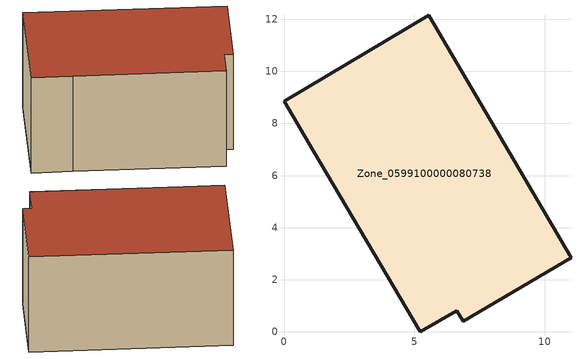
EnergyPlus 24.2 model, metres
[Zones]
Zone_0599100000080738
 floor ground (C_G): 5.56,12.15 11.01,2.84 6.88,0.41 6.63,0.81 5.23,0 1.13,6.96 0,8.85 z0
 wall outside (C_F): 5.23,0 6.63,0.81 6.88,0.41 11.01,2.84 5.56,12.15 0,8.85 1.13,6.96 5.23,0 z0:5.91
 roof outside (C_R): 5.56,12.15 0,8.85 1.13,6.96 5.23,0 6.63,0.81 6.88,0.41 11.01,2.84 z5.91
[BUILDING]
Pand.0599100000080738: North Axis=0; Terrain=City; Loads Convergence Tolerance Value=0.04; Temperature Convergence Tolerance Value=0.4; Solar Distribution=FullExterior; Maximum Number of Warmup Days=25; Minimum Number of Warmup Days=1
[Site:Location]
Rotterdam.The.Hague.AP_ZH_NLD Design_Conditions: Latitude=51.96; Longitude=4.45; Time Zone=1; Elevation=-4.5
[SITE:GROUNDTEMPERATURE:BUILDINGSURFACE]
18, 18, 18, 18, 18, 18, 18, 18, 18, 18, 18, 18
[MATERIAL] Thermal Absorptance=0.9; Solar Absorptance=0.7; Visible Absorptance=0.7
Name | Roughness | Thickness | Conductivity | Density | Specific Heat
G.TC.1946 | MediumSmooth | 0.15 | 1 | 540 | 1210
F.TC.1946 | Rough | 0.3 | 0.857143 | 1920 | 840
R.TC.1946 | MediumRough | 0.2 | 0.909091 | 1500 | 1000
[CONSTRUCTION]
C_G: G.TC.1946
C_F: F.TC.1946
C_R: R.TC.1946
[ZONE]
Zone_0599100000080738: Type=1; Multiplier=1; Ceiling Height=Autocalculate; Volume=Autocalculate; Floor Area=autocalculate; Part of Total Floor Area=Yes
[ZONEINFILTRATION:DESIGNFLOWRATE]
Infil_Zone_0599100000080738: Zone or ZoneList or Space or SpaceList=Zone_0599100000080738; Schedule=AlwaysOn; Design Flow Rate Calculation Method=Flow/Area; Flow Rate per Floor Area=0.003; Constant Term Coefficient=1; Temperature Term Coefficient=0; Velocity Term Coefficient=0; Velocity Squared Term Coefficient=0
[HVACTEMPLATE:ZONE:IDEALLOADSAIRSYSTEM]
Zone_0599100000080738: Maximum Heating Supply Air Temperature=50; Minimum Cooling Supply Air Temperature=13; Maximum Heating Supply Air Humidity Ratio=0.0156; Minimum Cooling Supply Air Humidity Ratio=0.0077; Heating Limit=NoLimit; Cooling Limit=NoLimit; Dehumidification Control Type=ConstantSensibleHeatRatio; Cooling Sensible Heat Ratio=0.7; Dehumidification Setpoint=60; Humidification Control Type=None; Humidification Setpoint=30; Outdoor Air Method=None; Outdoor Air Flow Rate per Person=0.00944; Outdoor Air Flow Rate per Zone Floor Area=0; Outdoor Air Flow Rate per Zone=0; Demand Controlled Ventilation Type=None; Outdoor Air Economizer Type=NoEconomizer; Heat Recovery Type=None; Sensible Heat Recovery Effectiveness=0.7; Latent Heat Recovery Effectiveness=0.65
[ZONECONTROL:THERMOSTAT]
ThermostatControl_Zone_0599100000080738: Zone or ZoneList=Zone_0599100000080738; Control Type Schedule=DualSetpointControlType; Control 1=Thermostat_Zone_0599100000080738; Temperature Difference Between Cutout And Setpoint=0
[THERMOSTATSETPOINT:DUALSETPOINT]
Thermostat_Zone_0599100000080738: Heating Setpoint Temperature Schedule=HeatingSetpoint_Zone_0599100000080738; Cooling Setpoint Temperature Schedule=CoolingSetpoint_Zone_0599100000080738
[SCHEDULE:COMPACT]
HeatingSetpoint_Zone_0599100000080738: Through: 12/31, For: AllDays, Until: 24:00, 21
CoolingSetpoint_Zone_0599100000080738: Through: 12/31, For: AllDays, Until: 24:00, 24
DualSetpointControlType: Through: 12/31, For: AllDays, Until: 24:00, 4
AlwaysOn: Through: 12/31, For: AllDays, Until: 24:00, 1
